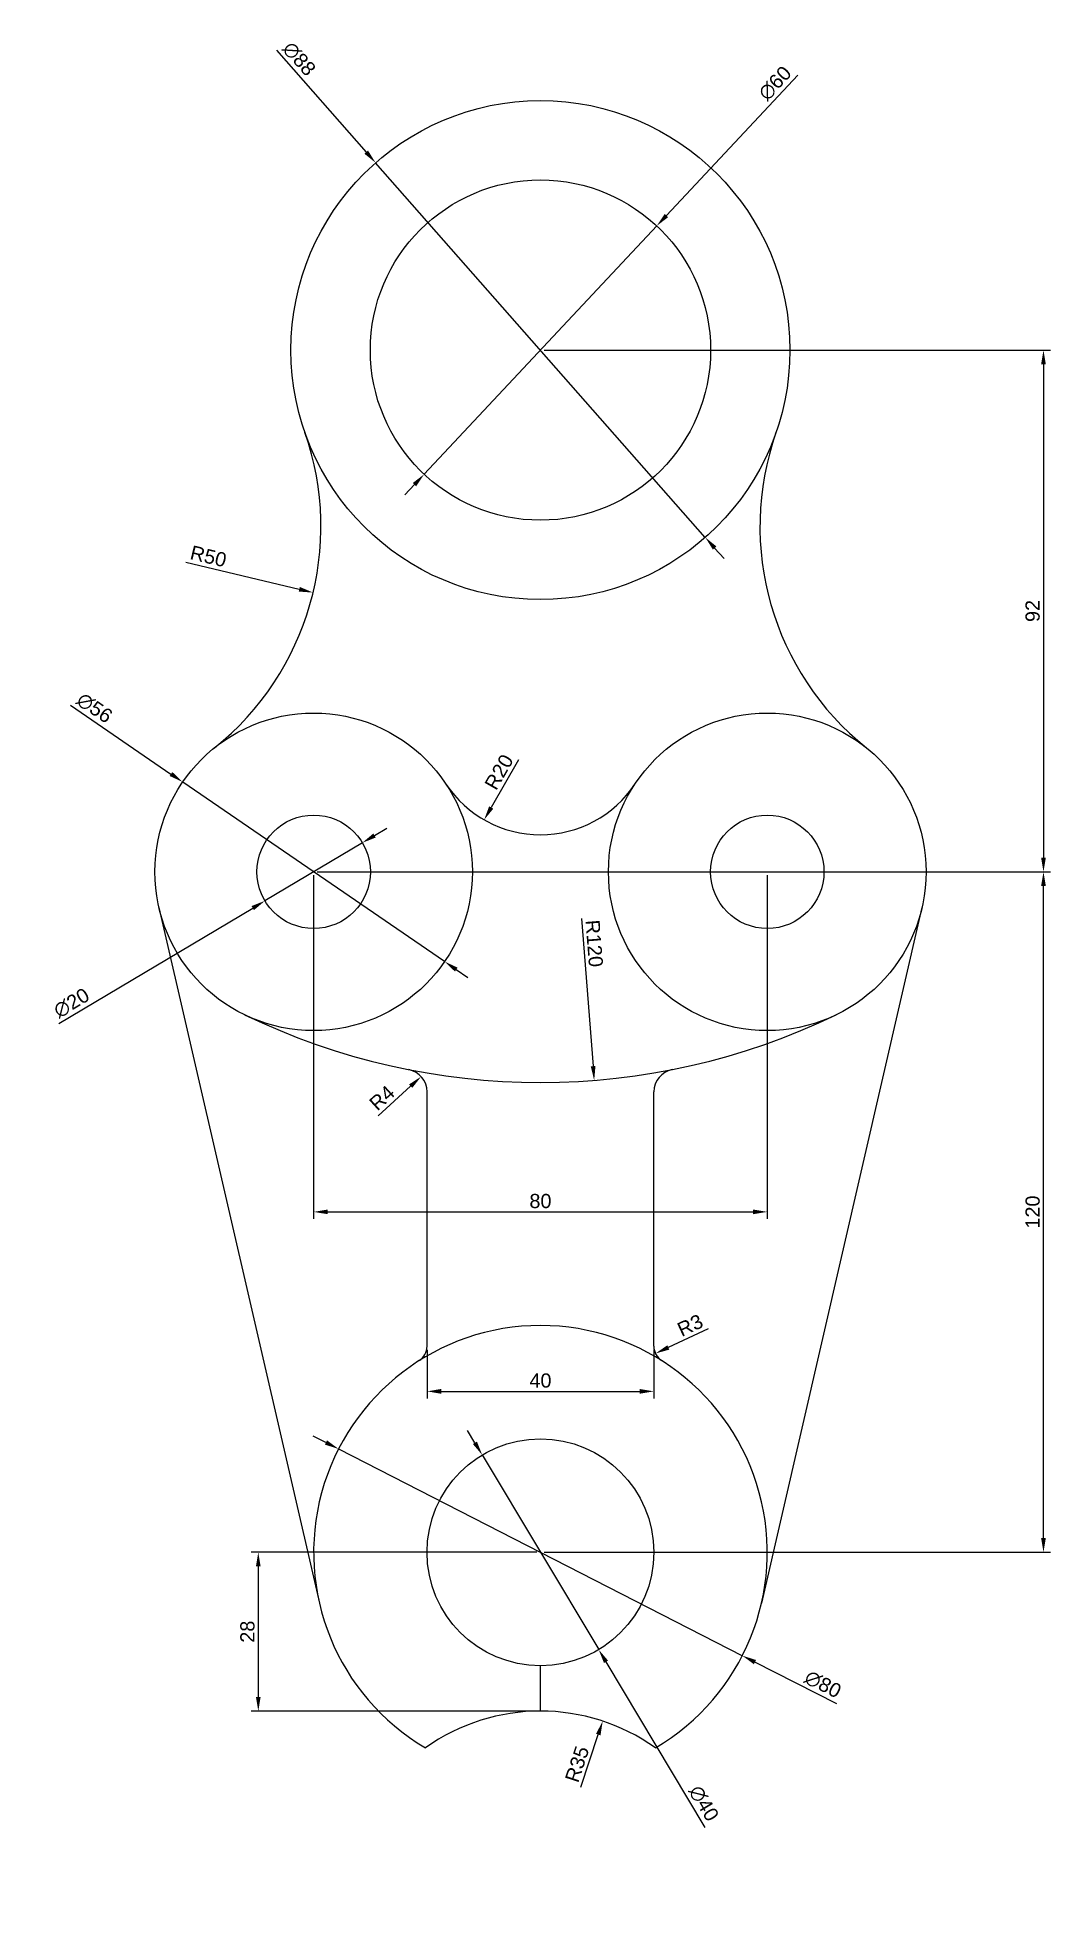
# Model space of a CAD drawing. Header units: millimetres. Extents: x -89 to 90, y -35 to 295.
import ezdxf

# ---------------------------------------------------------------- set-up
doc = ezdxf.new("R2010")
doc.units = ezdxf.units.MM
doc.layers.add('asi', color=1, linetype='Continuous')
doc.layers.add('no', color=7, linetype='Continuous')
doc.styles.get("Standard").update_dxf_attribs({"font": 'arial.ttf'})
doc.dimstyles.new('ISO-25', dxfattribs={"dimtxt": 2.5, "dimasz": 2.5, "dimexe": 1.25, "dimexo": 0.625, "dimtad": 1, "dimtxsty": 'Standard', "dimcen": 2.5, "dimadec": 0, "dimazin": 0, "dimtfac": 1, "dimtmove": 0, "dimatfit": 3, "dimfxl": 1, "dimarcsym": 0})

# ---------------------------------------------------------------- blocks, each defined once
blk = doc.blocks.new('*D2')
at = {"layer": 'asi', "color": 0, "lineweight": -2, "transparency": 16777216}
for p, q in [((0.63, 240), (89.96, 240)), ((88.71, 237.5), (88.71, 150.5)), ((-39.38, 148), (89.96, 148))]:
    blk.add_line(p, q, dxfattribs=at)
at = {"layer": 'asi', "color": 0, "transparency": 16777216}
for points in [[(88.3, 237.5), (89.13, 237.5), (88.71, 240)], [(88.3, 150.5), (89.13, 150.5), (88.71, 148)]]:
    blk.add_solid(points, dxfattribs=at)
at = {"layer": 'Defpoints', "color": 0, "transparency": 16777216}
for p in [(0, 240), (-40, 148), (88.71, 148)]:
    blk.add_point(p, dxfattribs=at)
at = {"layer": 'asi', "color": 0, "transparency": 16777216, "insert": (86.81, 194), "char_height": 2.5, "attachment_point": 5, "rotation": 90}
blk.add_mtext('92', dxfattribs=at)
blk = doc.blocks.new('*D3')
at = {"layer": 'asi', "color": 0, "lineweight": -2, "transparency": 16777216}
for p, q in [((-39.38, 148), (89.96, 148)), ((88.71, 30.5), (88.71, 145.5)), ((0.63, 28), (89.96, 28))]:
    blk.add_line(p, q, dxfattribs=at)
at = {"layer": 'asi', "color": 0, "transparency": 16777216}
for points in [[(88.3, 145.5), (89.13, 145.5), (88.71, 148)], [(88.3, 30.5), (89.13, 30.5), (88.71, 28)]]:
    blk.add_solid(points, dxfattribs=at)
at = {"layer": 'Defpoints', "color": 0, "transparency": 16777216}
for p in [(-40, 148), (88.71, 148), (0, 28)]:
    blk.add_point(p, dxfattribs=at)
at = {"layer": 'asi', "color": 0, "transparency": 16777216, "insert": (86.81, 88), "char_height": 2.5, "attachment_point": 5, "rotation": 90}
blk.add_mtext('120', dxfattribs=at)
blk = doc.blocks.new('*D4')
at = {"layer": 'asi', "color": 0, "lineweight": -2, "transparency": 16777216}
blk.add_line((7.22, 139.79), (9.29, 113.72), dxfattribs=at)
at = {"layer": 'asi', "color": 0, "transparency": 16777216}
blk.add_solid([(9.7, 113.75), (8.87, 113.68), (9.48, 111.22)], dxfattribs=at)
at = {"layer": 'Defpoints', "color": 0, "transparency": 16777216}
for p in [(0, 230.85), (9.48, 111.22)]:
    blk.add_point(p, dxfattribs=at)
at = {"layer": 'asi', "color": 0, "transparency": 16777216, "insert": (9.48, 135.37), "char_height": 2.5, "attachment_point": 5, "rotation": 274.5327}
blk.add_mtext('R120', dxfattribs=at)
blk = doc.blocks.new('*D5')
at = {"layer": 'asi', "color": 0, "lineweight": -2, "transparency": 16777216}
blk.add_line((-3.86, 167.77), (-8.69, 159.34), dxfattribs=at)
at = {"layer": 'asi', "color": 0, "transparency": 16777216}
blk.add_solid([(-9.05, 159.55), (-8.32, 159.13), (-9.93, 157.17)], dxfattribs=at)
at = {"layer": 'Defpoints', "color": 0, "transparency": 16777216}
for p in [(0, 174.53), (-9.93, 157.17)]:
    blk.add_point(p, dxfattribs=at)
at = {"layer": 'asi', "color": 0, "transparency": 16777216, "insert": (-7.3, 165.59), "char_height": 2.5, "attachment_point": 5, "rotation": 60.2437}
blk.add_mtext('R20', dxfattribs=at)
blk = doc.blocks.new('*D6')
at = {"layer": 'asi', "color": 0, "lineweight": -2, "transparency": 16777216}
for p, q in [((-29.26, 154.4), (-27.11, 155.68)), ((-31.41, 153.12), (-48.59, 142.88)), ((-84.93, 121.23), (-50.74, 141.6))]:
    blk.add_line(p, q, dxfattribs=at)
at = {"layer": 'asi', "color": 0, "transparency": 16777216}
for points in [[(-29.47, 154.76), (-29.05, 154.04), (-31.41, 153.12)], [(-50.95, 141.96), (-50.53, 141.24), (-48.59, 142.88)]]:
    blk.add_solid(points, dxfattribs=at)
at = {"layer": 'Defpoints', "color": 0, "transparency": 16777216}
for p in [(-31.41, 153.12), (-48.59, 142.88)]:
    blk.add_point(p, dxfattribs=at)
at = {"layer": 'asi', "color": 0, "transparency": 16777216, "insert": (-82.7, 124.86), "char_height": 2.5, "attachment_point": 5, "rotation": 30.7856}
blk.add_mtext('∅20', dxfattribs=at)
blk = doc.blocks.new('*D7')
at = {"layer": 'asi', "color": 0, "lineweight": -2, "transparency": 16777216}
for p, q in [((-82.87, 177.39), (-65.16, 165.24)), ((-16.91, 132.17), (-63.09, 163.83)), ((-14.84, 130.76), (-12.78, 129.34))]:
    blk.add_line(p, q, dxfattribs=at)
at = {"layer": 'asi', "color": 0, "transparency": 16777216}
for points in [[(-64.92, 165.59), (-65.39, 164.9), (-63.09, 163.83)], [(-14.61, 131.1), (-15.08, 130.41), (-16.91, 132.17)]]:
    blk.add_solid(points, dxfattribs=at)
at = {"layer": 'Defpoints', "color": 0, "transparency": 16777216}
for p in [(-63.09, 163.83), (-16.91, 132.17)]:
    blk.add_point(p, dxfattribs=at)
at = {"layer": 'asi', "color": 0, "transparency": 16777216, "insert": (-78.64, 176.88), "char_height": 2.5, "attachment_point": 5, "rotation": 325.5697}
blk.add_mtext('∅56', dxfattribs=at)
blk = doc.blocks.new('*D8')
at = {"layer": 'asi', "color": 0, "lineweight": -2, "transparency": 16777216}
blk.add_line((-62.52, 202.62), (-42.53, 197.82), dxfattribs=at)
at = {"layer": 'asi', "color": 0, "transparency": 16777216}
blk.add_solid([(-42.43, 198.23), (-42.62, 197.42), (-40.1, 197.24)], dxfattribs=at)
at = {"layer": 'Defpoints', "color": 0, "transparency": 16777216}
for p in [(-88.71, 208.92), (-40.1, 197.24)]:
    blk.add_point(p, dxfattribs=at)
at = {"layer": 'asi', "color": 0, "transparency": 16777216, "insert": (-58.56, 203.63), "char_height": 2.5, "attachment_point": 5, "rotation": 346.4894}
blk.add_mtext('R50', dxfattribs=at)
blk = doc.blocks.new('*D9')
at = {"layer": 'asi', "color": 0, "lineweight": -2, "transparency": 16777216}
for p, q in [((45.38, 288.46), (22.22, 263.72)), ((-20.51, 218.1), (20.51, 261.9)), ((-22.22, 216.28), (-23.93, 214.45))]:
    blk.add_line(p, q, dxfattribs=at)
at = {"layer": 'asi', "color": 0, "transparency": 16777216}
for points in [[(21.91, 264.01), (22.52, 263.44), (20.51, 261.9)], [(-22.52, 216.56), (-21.91, 215.99), (-20.51, 218.1)]]:
    blk.add_solid(points, dxfattribs=at)
at = {"layer": 'Defpoints', "color": 0, "transparency": 16777216}
for p in [(20.51, 261.9), (-20.51, 218.1)]:
    blk.add_point(p, dxfattribs=at)
at = {"layer": 'asi', "color": 0, "transparency": 16777216, "insert": (41.37, 287.05), "char_height": 2.5, "attachment_point": 5, "rotation": 46.8761}
blk.add_mtext('∅60', dxfattribs=at)
blk = doc.blocks.new('*D10')
at = {"layer": 'asi', "color": 0, "lineweight": -2, "transparency": 16777216}
for p, q in [((-46.55, 292.88), (-30.72, 274.9)), ((29.07, 206.97), (-29.07, 273.03)), ((30.72, 205.1), (32.37, 203.22))]:
    blk.add_line(p, q, dxfattribs=at)
at = {"layer": 'asi', "color": 0, "transparency": 16777216}
for points in [[(-30.41, 275.18), (-31.04, 274.63), (-29.07, 273.03)], [(31.04, 205.37), (30.41, 204.82), (29.07, 206.97)]]:
    blk.add_solid(points, dxfattribs=at)
at = {"layer": 'Defpoints', "color": 0, "transparency": 16777216}
for p in [(-29.07, 273.03), (29.07, 206.97)]:
    blk.add_point(p, dxfattribs=at)
at = {"layer": 'asi', "color": 0, "transparency": 16777216, "insert": (-42.57, 291.35), "char_height": 2.5, "attachment_point": 5, "rotation": 311.3539}
blk.add_mtext('∅88', dxfattribs=at)
blk = doc.blocks.new('*D11')
at = {"layer": 'asi', "color": 0, "lineweight": -2, "transparency": 16777216}
blk.add_line((-28.64, 104.97), (-22.89, 110.2), dxfattribs=at)
at = {"layer": 'asi', "color": 0, "transparency": 16777216}
blk.add_solid([(-23.17, 110.51), (-22.61, 109.9), (-21.04, 111.89)], dxfattribs=at)
at = {"layer": 'Defpoints', "color": 0, "transparency": 16777216}
for p in [(-24, 109.19), (-21.04, 111.89)]:
    blk.add_point(p, dxfattribs=at)
at = {"layer": 'asi', "color": 0, "transparency": 16777216, "insert": (-27.95, 108.13), "char_height": 2.5, "attachment_point": 5, "rotation": 42.3215}
blk.add_mtext('R4', dxfattribs=at)
blk = doc.blocks.new('*D12')
at = {"layer": 'asi', "color": 0, "lineweight": -2, "transparency": 16777216}
blk.add_line((29.59, 67.42), (22.55, 64.12), dxfattribs=at)
at = {"layer": 'asi', "color": 0, "transparency": 16777216}
blk.add_solid([(22.37, 64.5), (22.72, 63.74), (20.28, 63.06)], dxfattribs=at)
at = {"layer": 'Defpoints', "color": 0, "transparency": 16777216}
for p in [(20.28, 63.06), (23, 64.33)]:
    blk.add_point(p, dxfattribs=at)
at = {"layer": 'asi', "color": 0, "transparency": 16777216, "insert": (26.4, 68.02), "char_height": 2.5, "attachment_point": 5, "rotation": 25.0918}
blk.add_mtext('R3', dxfattribs=at)
blk = doc.blocks.new('*D13')
at = {"layer": 'asi', "color": 0, "lineweight": -2, "transparency": 16777216}
for p, q in [((-40, 147.38), (-40, 86.78)), ((40, 147.38), (40, 86.78)), ((-37.5, 88.03), (37.5, 88.03))]:
    blk.add_line(p, q, dxfattribs=at)
at = {"layer": 'asi', "color": 0, "transparency": 16777216}
for points in [[(-37.5, 88.45), (-37.5, 87.62), (-40, 88.03)], [(37.5, 88.45), (37.5, 87.62), (40, 88.03)]]:
    blk.add_solid(points, dxfattribs=at)
at = {"layer": 'Defpoints', "color": 0, "transparency": 16777216}
for p in [(-40, 148), (40, 148), (40, 88.03)]:
    blk.add_point(p, dxfattribs=at)
at = {"layer": 'asi', "color": 0, "transparency": 16777216, "insert": (0, 89.93), "char_height": 2.5, "attachment_point": 5}
blk.add_mtext('80', dxfattribs=at)
blk = doc.blocks.new('*D14')
at = {"layer": 'asi', "color": 0, "lineweight": -2, "transparency": 16777216}
for p, q in [((-20, 63.71), (-20, 55.13)), ((20, 63.71), (20, 55.13)), ((-17.5, 56.38), (17.5, 56.38))]:
    blk.add_line(p, q, dxfattribs=at)
at = {"layer": 'asi', "color": 0, "transparency": 16777216}
for points in [[(-17.5, 56.8), (-17.5, 55.96), (-20, 56.38)], [(17.5, 56.8), (17.5, 55.96), (20, 56.38)]]:
    blk.add_solid(points, dxfattribs=at)
at = {"layer": 'Defpoints', "color": 0, "transparency": 16777216}
for p in [(-20, 64.33), (20, 64.33), (20, 56.38)]:
    blk.add_point(p, dxfattribs=at)
at = {"layer": 'asi', "color": 0, "transparency": 16777216, "insert": (0, 58.28), "char_height": 2.5, "attachment_point": 5}
blk.add_mtext('40', dxfattribs=at)
blk = doc.blocks.new('*D15')
at = {"layer": 'asi', "color": 0, "lineweight": -2, "transparency": 16777216}
for p, q in [((-0.62, 28), (-51.01, 28)), ((-49.76, 25.5), (-49.76, 2.5)), ((-0.62, 0), (-51.01, 0))]:
    blk.add_line(p, q, dxfattribs=at)
at = {"layer": 'asi', "color": 0, "transparency": 16777216}
for points in [[(-50.18, 25.5), (-49.35, 25.5), (-49.76, 28)], [(-50.18, 2.5), (-49.35, 2.5), (-49.76, 0)]]:
    blk.add_solid(points, dxfattribs=at)
at = {"layer": 'Defpoints', "color": 0, "transparency": 16777216}
for p in [(0, 28), (0, 0), (-49.76, 0)]:
    blk.add_point(p, dxfattribs=at)
at = {"layer": 'asi', "color": 0, "transparency": 16777216, "insert": (-51.67, 14), "char_height": 2.5, "attachment_point": 5, "rotation": 90}
blk.add_mtext('28', dxfattribs=at)
blk = doc.blocks.new('*D16')
at = {"layer": 'asi', "color": 0, "lineweight": -2, "transparency": 16777216}
blk.add_line((7.14, -13.39), (10.2, -4.14), dxfattribs=at)
at = {"layer": 'asi', "color": 0, "transparency": 16777216}
blk.add_solid([(9.8, -4.01), (10.59, -4.27), (10.98, -1.77)], dxfattribs=at)
at = {"layer": 'Defpoints', "color": 0, "transparency": 16777216}
for p in [(10.98, -1.77), (0, -35)]:
    blk.add_point(p, dxfattribs=at)
at = {"layer": 'asi', "color": 0, "transparency": 16777216, "insert": (6.47, -9.36), "char_height": 2.5, "attachment_point": 5, "rotation": 71.7113}
blk.add_mtext('R35', dxfattribs=at)
blk = doc.blocks.new('*D17')
at = {"layer": 'asi', "color": 0, "lineweight": -2, "transparency": 16777216}
for p, q in [((-11.56, 47.31), (-12.84, 49.45)), ((-10.27, 45.16), (10.27, 10.84)), ((29.05, -20.53), (11.56, 8.69))]:
    blk.add_line(p, q, dxfattribs=at)
at = {"layer": 'asi', "color": 0, "transparency": 16777216}
for points in [[(-11.2, 47.52), (-11.91, 47.09), (-10.27, 45.16)], [(11.91, 8.91), (11.2, 8.48), (10.27, 10.84)]]:
    blk.add_solid(points, dxfattribs=at)
at = {"layer": 'Defpoints', "color": 0, "transparency": 16777216}
for p in [(-10.27, 45.16), (10.27, 10.84)]:
    blk.add_point(p, dxfattribs=at)
at = {"layer": 'asi', "color": 0, "transparency": 16777216, "insert": (28.8, -16.28), "char_height": 2.5, "attachment_point": 5, "rotation": 300.9069}
blk.add_mtext('∅40', dxfattribs=at)
blk = doc.blocks.new('*D18')
at = {"layer": 'asi', "color": 0, "lineweight": -2, "transparency": 16777216}
for p, q in [((-37.83, 47.36), (-40.06, 48.5)), ((-35.61, 46.23), (35.61, 9.77)), ((52.27, 1.25), (37.83, 8.64))]:
    blk.add_line(p, q, dxfattribs=at)
at = {"layer": 'asi', "color": 0, "transparency": 16777216}
for points in [[(-37.64, 47.74), (-38.02, 46.99), (-35.61, 46.23)], [(38.02, 9.01), (37.64, 8.26), (35.61, 9.77)]]:
    blk.add_solid(points, dxfattribs=at)
at = {"layer": 'Defpoints', "color": 0, "transparency": 16777216}
for p in [(-35.61, 46.23), (35.61, 9.77)]:
    blk.add_point(p, dxfattribs=at)
at = {"layer": 'asi', "color": 0, "transparency": 16777216, "insert": (49.81, 4.72), "char_height": 2.5, "attachment_point": 5, "rotation": 332.8937}
blk.add_mtext('∅80', dxfattribs=at)

msp = doc.modelspace()

# ---------------------------------------------------------------- linework, layer by layer
at = {"layer": 'no'}
for p, q in [((-67.283, 141.706), (-38.976, 19.008)), ((67.283, 141.706), (38.976, 19.008)), ((-20, 64.332), (-20, 109.194)), ((20, 64.332), (20, 109.194)), ((0, 0), (0, 8))]:
    msp.add_line(p, q, dxfattribs=at)
for centre, radius in [((0, 240), 44), ((0, 240), 30), ((-40, 148), 28), ((40, 148), 28), ((-40, 148), 10), ((40, 148), 10), ((0, 28), 20)]:
    msp.add_circle(centre, radius, dxfattribs=at)
for centre, radius, start, end in [((-88.713, 208.919), 50, 308.64711, 19.30845), ((88.713, 208.919), 50, 160.69155, 231.35289), ((0, 174.533), 20, 213.55731, 326.44269), ((0, 230.849), 120, 244.22854, 295.77146), ((-24, 109.194), 4, 0, 78.84006), ((24, 109.194), 4, 101.15994, 180), ((0, 28), 40, 300.46887, 239.53113), ((-23, 64.332), 3, 302.33603, 0), ((23, 64.332), 3, 180, 237.66397), ((0, -35), 35, 54.584, 125.416)]:
    msp.add_arc(centre, radius, start, end, dxfattribs=at)

# ---------------------------------------------------------------- dimensions: what is measured, and where the dimension line sits
at = {"layer": 'asi'}
for p1, p2, picture, middle in [((29.071, 206.972), (-29.071, 273.028), '*D10', (-44.05, 290.046)), ((-20.507, 218.104), (20.507, 261.896), '*D9', (42.806, 285.706)), ((-16.905, 132.169), (-63.095, 163.831), '*D7', (-79.758, 175.254)), ((-31.409, 153.118), (-48.591, 142.882), '*D6', (-81.688, 123.163)), ((-35.607, 46.226), (35.607, 9.774), '*D18', (48.908, 2.966)), ((-10.273, 45.16), (10.273, 10.84), '*D17', (27.113, -17.291))]:
    dim = msp.add_diameter_dim_2p(p1=p1, p2=p2, dimstyle='ISO-25', dxfattribs=at)
    dim.commit()
    dim.dimension.update_dxf_attribs({"geometry": picture, "text_midpoint": middle, "dimtype": 163})
for base, p1, p2, picture, middle in [((88.713, 148), (0, 240), (-40, 148), '*D2', (86.811, 194)), ((88.713, 148), (0, 28), (-40, 148), '*D3', (86.811, 88)), ((-49.765, 0), (0, 28), (0, 0), '*D15', (-51.666, 14))]:
    dim = msp.add_linear_dim(base=base, p1=p1, p2=p2, angle=90, dimstyle='ISO-25', dxfattribs=at)
    dim.commit()
    dim.dimension.update_dxf_attribs({"geometry": picture, "text_midpoint": middle})
for center, mpoint, picture, middle in [((0, 230.849), (9.483, 111.225), '*D4', (7.581, 135.221)), ((-88.713, 208.919), (-40.096, 197.237), '*D8', (-59.009, 201.782)), ((0, 174.533), (-9.926, 157.17), '*D5', (-5.654, 164.643)), ((-24, 109.194), (-21.042, 111.887), '*D11', (-26.688, 106.746)), ((23, 64.332), (20.283, 63.06), '*D12', (27.203, 66.3)), ((0, -35), (10.983, -1.768), '*D16', (8.278, -9.954))]:
    dim = msp.add_radius_dim(center=center, mpoint=mpoint, dimstyle='ISO-25', dxfattribs=at)
    dim.commit()
    dim.dimension.update_dxf_attribs({"geometry": picture, "text_midpoint": middle, "dimtype": 164})
for base, p1, p2, picture, middle in [((40, 88.032), (-40, 148), (40, 148), '*D13', (0, 89.934)), ((20, 56.381), (-20, 64.332), (20, 64.332), '*D14', (0, 58.282))]:
    dim = msp.add_linear_dim(base=base, p1=p1, p2=p2, dimstyle='ISO-25', dxfattribs=at)
    dim.commit()
    dim.dimension.update_dxf_attribs({"geometry": picture, "text_midpoint": middle})

doc.saveas('drawing.dxf')
